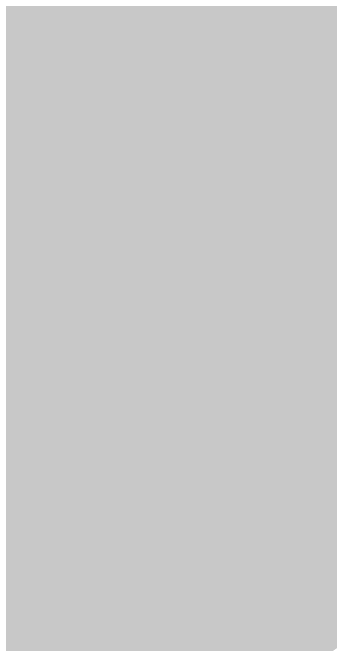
# Model space of a CAD drawing. Header units: metres. Extents: x 320712 to 330859, y 7395954 to 7410037.
# Drawn here: x 324826.2 to 324868.5, y 7397673.7 to 7397757.9 of the extents above; entities that cross this region are included whole.
import ezdxf

# ---------------------------------------------------------------- set-up
doc = ezdxf.new("R2010")
doc.units = ezdxf.units.M
doc.layers.add('F-HATCH-MRS', color=91, linetype='Continuous')

msp = doc.modelspace()

# ---------------------------------------------------------------- hatches: boundary and pattern name
at = {"layer": 'F-HATCH-MRS', "transparency": 33554559}
h = msp.add_hatch(color=256, dxfattribs=at)
h.dxf.hatch_style = 1
edge = h.paths.add_edge_path()
edge.add_line((325055.049, 7397798.486), (325070.919, 7397809.667))
edge.add_line((325070.919, 7397809.667), (325090.289, 7397823.196))
edge.add_line((325090.289, 7397823.196), (325102.444, 7397831.878))
edge.add_line((325102.444, 7397831.878), (325121.385, 7397845.173))
edge.add_line((325121.385, 7397845.173), (325129.745, 7397850.748))
edge.add_line((325129.745, 7397850.748), (325140.408, 7397857.427))
edge.add_line((325140.408, 7397857.427), (325150.663, 7397863.689))
edge.add_line((325150.663, 7397863.689), (325164.071, 7397871.221))
edge.add_line((325164.071, 7397871.221), (325176.694, 7397877.507))
edge.add_line((325176.694, 7397877.507), (325179.503, 7397878.933))
edge.add_line((325179.503, 7397878.933), (325193.07, 7397883.615))
edge.add_line((325193.07, 7397883.615), (325200.007, 7397885.9))
edge.add_line((325200.007, 7397885.9), (325207.847, 7397887.612))
edge.add_line((325207.847, 7397887.612), (325213.211, 7397888.667))
edge.add_arc((325256.166, 7397691.454), 201.837, 68.62693, 102.28772, ccw=False)
edge.add_line((325329.724, 7397879.41), (325350.836, 7397869.321))
edge.add_line((325350.836, 7397869.321), (325353.295, 7397873.988))
edge.add_line((325353.295, 7397873.988), (325334.061, 7397883.146))
edge.add_line((325334.061, 7397883.146), (325323.149, 7397887.813))
edge.add_line((325323.149, 7397887.813), (325311.418, 7397892.425))
edge.add_line((325311.418, 7397892.425), (325300.363, 7397896.617))
edge.add_line((325300.363, 7397896.617), (325251.874, 7397913.523))
edge.add_line((325251.874, 7397913.523), (325216.987, 7397905.97))
edge.add_line((325216.987, 7397905.97), (325137.862, 7397893.426))
edge.add_line((325137.862, 7397893.426), (325029.333, 7397866.355))
edge.add_line((325029.333, 7397866.355), (324946.528, 7397823.232))
edge.add_line((324946.528, 7397823.232), (324932.356, 7397815.921))
edge.add_line((324932.356, 7397815.921), (324862.369, 7397783.052))
edge.add_line((324862.369, 7397783.052), (324829.565, 7397768.304))
edge.add_line((324829.565, 7397768.304), (324806.065, 7397751.869))
edge.add_line((324806.065, 7397751.869), (324791.917, 7397741.69))
edge.add_line((324791.917, 7397741.69), (324780.529, 7397733.52))
edge.add_line((324780.529, 7397733.52), (324788.917, 7397721.217))
edge.add_line((324788.917, 7397721.217), (324805.465, 7397696.955))
edge.add_line((324805.465, 7397696.955), (324813.741, 7397684.587))
edge.add_line((324813.741, 7397684.587), (324814.267, 7397684.941))
edge.add_line((324814.267, 7397684.941), (324824.083, 7397670.754))
edge.add_line((324824.083, 7397670.754), (324804.363, 7397657.133))
edge.add_line((324804.363, 7397657.133), (324817.792, 7397637.65))
edge.add_line((324817.792, 7397637.65), (324822.201, 7397640.697))
edge.add_line((324822.201, 7397640.697), (324829.338, 7397645.575))
edge.add_line((324829.338, 7397645.575), (324836.502, 7397650.414))
edge.add_line((324836.502, 7397650.414), (324843.681, 7397655.231))
edge.add_line((324843.681, 7397655.231), (324850.839, 7397660.077))
edge.add_line((324850.839, 7397660.077), (324857.937, 7397665.011))
edge.add_line((324857.937, 7397665.011), (324864.983, 7397670.02))
edge.add_line((324864.983, 7397670.02), (324872.037, 7397675.017))
edge.add_line((324872.037, 7397675.017), (324879.142, 7397679.942))
edge.add_line((324879.142, 7397679.942), (324886.28, 7397684.818))
edge.add_line((324886.28, 7397684.818), (324893.422, 7397689.69))
edge.add_line((324893.422, 7397689.69), (324900.542, 7397694.592))
edge.add_line((324900.542, 7397694.592), (324907.642, 7397699.525))
edge.add_line((324907.642, 7397699.525), (324914.731, 7397704.471))
edge.add_line((324914.731, 7397704.471), (324921.815, 7397709.425))
edge.add_line((324921.815, 7397709.425), (324928.892, 7397714.391))
edge.add_line((324928.892, 7397714.391), (324935.965, 7397719.365))
edge.add_line((324935.965, 7397719.365), (324943.1, 7397724.245))
edge.add_line((324943.1, 7397724.245), (324950.394, 7397728.877))
edge.add_line((324950.394, 7397728.877), (324957.832, 7397733.284))
edge.add_line((324957.832, 7397733.284), (324965.342, 7397737.577))
edge.add_line((324965.342, 7397737.577), (324967.316, 7397737.089))
edge.add_line((324967.316, 7397737.089), (324971.775, 7397740.334))
edge.add_line((324971.775, 7397740.334), (324986.177, 7397750.641))
edge.add_line((324986.177, 7397750.641), (325002.479, 7397761.866))
edge.add_line((325002.479, 7397761.866), (325011.673, 7397768.157))
edge.add_line((325011.673, 7397768.157), (325031.068, 7397781.626))
edge.add_line((325031.068, 7397781.626), (325042.481, 7397789.582))
edge.add_line((325042.481, 7397789.582), (325055.049, 7397798.486))

doc.saveas('drawing.dxf')
